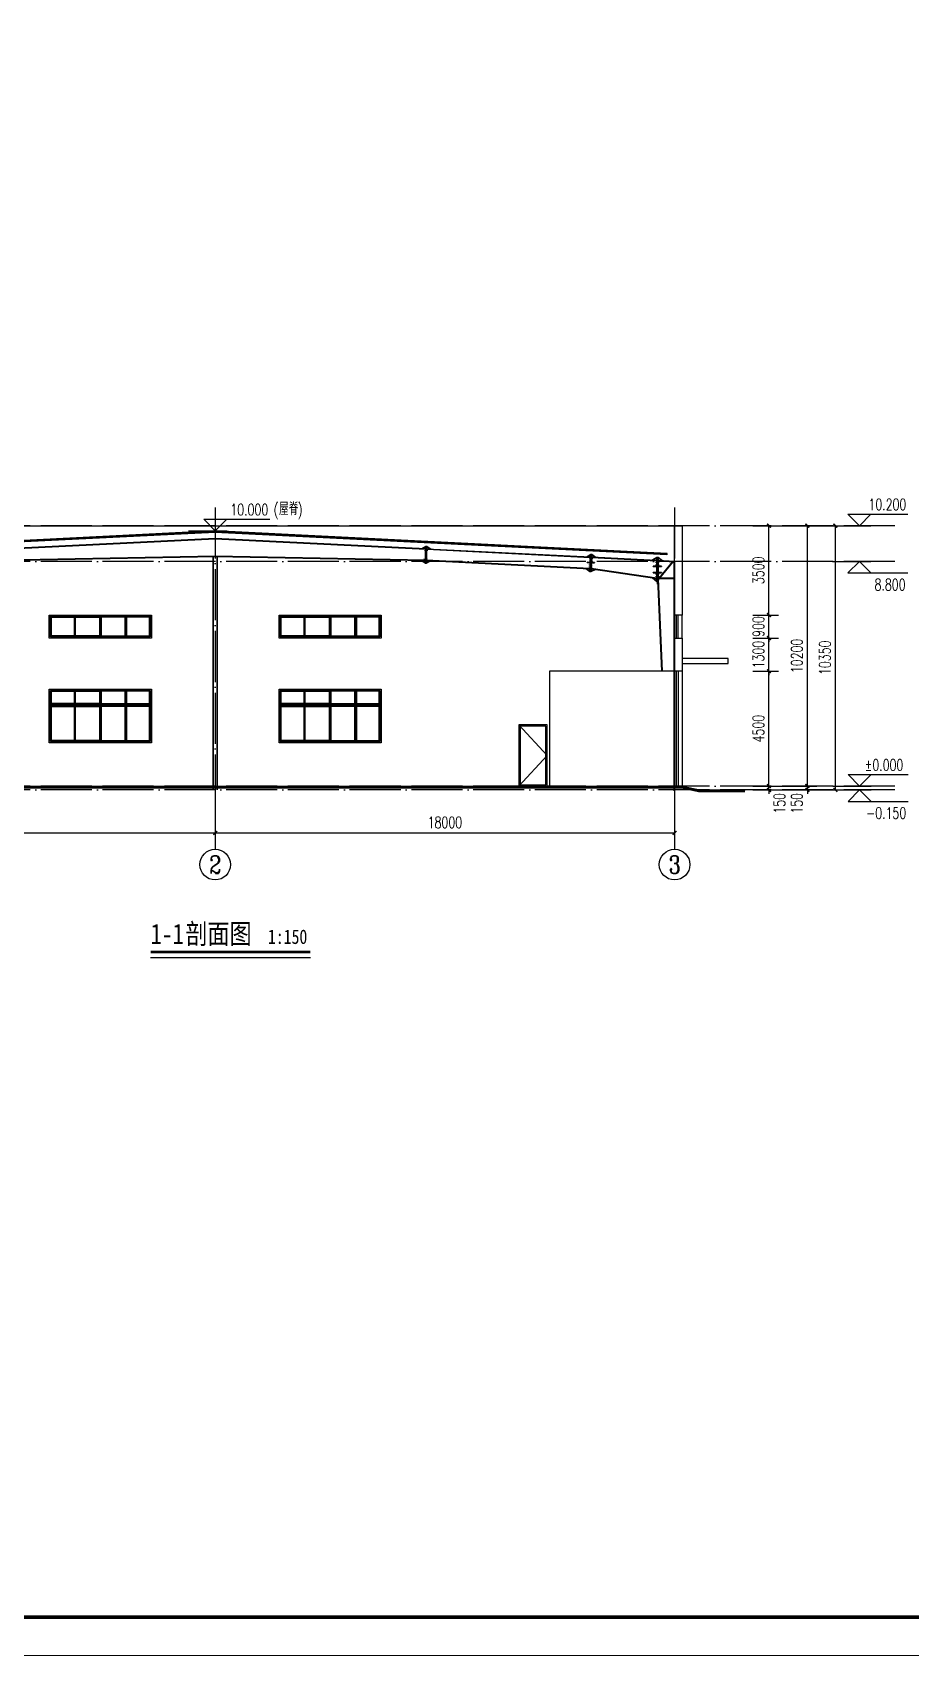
# Model space of a CAD drawing. Extents: x -275060 to -14507, y -783073 to -270523.
# Drawn here: x -84737 to -50334, y -753373 to -689798 of the extents above; entities that cross this region are included whole.
import ezdxf
from ezdxf.enums import TextEntityAlignment as Align

# ---------------------------------------------------------------- set-up
doc = ezdxf.new("R2010")
doc.units = 0
doc.header["$LTSCALE"] = 1000
doc.header["$MEASUREMENT"] = 0
doc.linetypes.add('DOTE', pattern=[2.42, 2, -0.2, 0.02, -0.2])
doc.layers.get('Defpoints').update_dxf_attribs({"color": 252})
for name, color, linetype, lineweight in [('114', 2, 'Continuous', 18), ('14', 2, 'Continuous', 35), ('TK', 252, 'Continuous', 13)]:
    doc.layers.add(name, color=color, linetype=linetype, lineweight=lineweight)
for name, color, linetype in [('A-L-wall(建筑立面)', 2, 'Continuous'), ('A-Wall(建筑墙)', 7, 'Continuous'), ('AXIS', 3, 'Continuous'), ('DIM_ELEV', 3, 'Continuous'), ('DIM_SYMB', 3, 'Continuous'), ('DOTE', 1, 'Continuous'), ('GROUND', 253, 'Continuous'), ('PUB_DIM', 3, 'Continuous'), ('PUB_HATCH', 8, 'Continuous'), ('PUB_TAB', 7, 'Continuous'), ('RAIL', 163, 'Continuous'), ('WINDOW', 4, 'Continuous')]:
    doc.layers.add(name, color=color, linetype=linetype)
doc.styles.add('_TCH_AXIS', font='COMPLEX', dxfattribs={"bigfont": 'GBCBIG'})
doc.styles.add('_TCH_DIM', font='SIMPLEX', dxfattribs={"bigfont": 'GBCBIG'})
doc.styles.add('_TCH_DIM_T3', font='SIMPLEX', dxfattribs={"width": 0.705882, "bigfont": 'GBCBIG'})
doc.styles.add('仿宋体', font='', dxfattribs={"width": 0.8})
doc.styles.get('仿宋体').set_extended_font_data('SimSun')
doc.dimstyles.new('_TCH_ARCH&&150', dxfattribs={"dimtxt": 446.25, "dimasz": 150, "dimexe": 375, "dimexo": 450, "dimgap": 189.375, "dimtad": 1, "dimdec": 0, "dimzin": 0, "dimdsep": 46, "dimtxsty": '_TCH_DIM_T3', "dimblk": 'ARCHTICK', "dimcen": 0.09, "dimclrt": 7, "dimazin": 2, "dimtfac": 1, "dimtdec": 0, "dimtix": 1, "dimtmove": 2, "dimatfit": 3, "dimfxl": 0, "dimtolj": 1, "dimtzin": 0, "dimarcsym": 0})

# ---------------------------------------------------------------- blocks, each defined once
blk = doc.blocks.new('TK-A0')
at = {"layer": 'TK'}
for p, q in [((25, 10), (1179, 10)), ((0, 0), (1189, 0))]:
    blk.add_line(p, q, dxfattribs=at)
at = {"layer": 'TK', "const_width": 1}
blk.add_lwpolyline([(25, 831), (1179, 831), (1179, 10), (25, 10)], close=True, dxfattribs=at)
blk = doc.blocks.new('C1')
at = {"layer": 'WINDOW'}
for p, q in [((1000, 4950), (1000, 4150)), ((2000, 4950), (2000, 4150)), ((3000, 4950), (3000, 4150)), ((1000, 2050), (1000, 50)), ((2000, 2050), (2000, 50)), ((3000, 2050), (3000, 50)), ((3950, 1500), (50, 1500)), ((3950, 1450), (50, 1450))]:
    blk.add_line(p, q, dxfattribs=at)
for points in [[(4000, 4100), (0, 4100), (0, 5000), (4000, 5000)], [(3950, 4150), (50, 4150), (50, 4950), (3950, 4950)], [(80, 4920), (970, 4920), (970, 4180), (80, 4180)], [(1030, 4920), (1970, 4920), (1970, 4180), (1030, 4180)], [(2970, 4920), (2030, 4920), (2030, 4180), (2970, 4180)], [(3920, 4920), (3030, 4920), (3030, 4180), (3920, 4180)], [(4000, 0), (0, 0), (0, 2100), (4000, 2100)], [(3950, 50), (50, 50), (50, 2050), (3950, 2050)], [(80, 2020), (970, 2020), (970, 1530), (80, 1530)], [(1030, 2020), (1970, 2020), (1970, 1530), (1030, 1530)], [(2970, 2020), (2030, 2020), (2030, 1530), (2970, 1530)], [(3920, 2020), (3030, 2020), (3030, 1530), (3920, 1530)], [(80, 1420), (970, 1420), (970, 80), (80, 80)], [(1030, 1420), (1970, 1420), (1970, 80), (1030, 80)], [(2970, 1420), (2030, 1420), (2030, 80), (2970, 80)], [(3920, 1420), (3030, 1420), (3030, 80), (3920, 80)]]:
    blk.add_lwpolyline(points, close=True, dxfattribs=at)
blk = doc.blocks.new('_ArchTick')
at = {"color": 0, "linetype": 'ByBlock', "const_width": 0.4}
blk.add_lwpolyline([(-0.5, -0.5), (0.5, 0.5)], dxfattribs=at)
blk = doc.blocks.new('*D253')
at = {"layer": 'Defpoints', "color": 0, "transparency": 16777216}
for p in [(-95577, -719985), (-77577, -719985), (-77577, -721152)]:
    blk.add_point(p, dxfattribs=at)
at = {"layer": 'PUB_DIM', "color": 0, "lineweight": -2, "transparency": 16777216}
for p, q in [((-95577, -720435), (-95577, -721527)), ((-77577, -720435), (-77577, -721527)), ((-95577, -721152), (-77577, -721152))]:
    blk.add_line(p, q, dxfattribs=at)
at = {"layer": 'PUB_DIM', "color": 0, "lineweight": -2, "transparency": 16777216, "xscale": 150, "yscale": 150, "zscale": 150, "rotation": 180}
blk.add_blockref('_ArchTick', (-95577, -721152), dxfattribs=at)
at = {"layer": 'PUB_DIM', "color": 0, "lineweight": -2, "transparency": 16777216, "xscale": 150, "yscale": 150, "zscale": 150}
blk.add_blockref('_ArchTick', (-77577, -721152), dxfattribs=at)
at = {"layer": 'PUB_DIM', "color": 7, "transparency": 16777216, "insert": (-86577, -720739), "char_height": 446.2, "attachment_point": 5, "style": '_TCH_DIM_T3'}
blk.add_mtext('\\A1;18000', dxfattribs=at)
blk = doc.blocks.new('*D254')
at = {"layer": 'Defpoints', "color": 0, "transparency": 16777216}
for p in [(-77577, -719985), (-59577, -719985), (-59577, -721152)]:
    blk.add_point(p, dxfattribs=at)
at = {"layer": 'PUB_DIM', "color": 0, "lineweight": -2, "transparency": 16777216}
for p, q in [((-77577, -720435), (-77577, -721527)), ((-59577, -720435), (-59577, -721527)), ((-77577, -721152), (-59577, -721152))]:
    blk.add_line(p, q, dxfattribs=at)
at = {"layer": 'PUB_DIM', "color": 0, "lineweight": -2, "transparency": 16777216, "xscale": 150, "yscale": 150, "zscale": 150, "rotation": 180}
blk.add_blockref('_ArchTick', (-77577, -721152), dxfattribs=at)
at = {"layer": 'PUB_DIM', "color": 0, "lineweight": -2, "transparency": 16777216, "xscale": 150, "yscale": 150, "zscale": 150}
blk.add_blockref('_ArchTick', (-59577, -721152), dxfattribs=at)
at = {"layer": 'PUB_DIM', "color": 7, "transparency": 16777216, "insert": (-68577, -720739), "char_height": 446.2, "attachment_point": 5, "style": '_TCH_DIM_T3'}
blk.add_mtext('\\A1;18000', dxfattribs=at)
blk = doc.blocks.new('*D255')
at = {"layer": 'Defpoints', "color": 0, "transparency": 16777216}
for p in [(-56965, -709117), (-55881, -709117), (-56965, -712617)]:
    blk.add_point(p, dxfattribs=at)
at = {"layer": 'PUB_DIM', "color": 0, "lineweight": -2, "transparency": 16777216}
for p, q in [((-56515, -709117), (-55506, -709117)), ((-55881, -712617), (-55881, -709117)), ((-56515, -712617), (-55506, -712617))]:
    blk.add_line(p, q, dxfattribs=at)
at = {"layer": 'PUB_DIM', "color": 0, "lineweight": -2, "transparency": 16777216, "xscale": 150, "yscale": 150, "zscale": 150}
for p, rotation in [((-55881, -709117), 90), ((-55881, -712617), 270)]:
    blk.add_blockref('_ArchTick', p, dxfattribs=dict(at, rotation=rotation))
at = {"layer": 'PUB_DIM', "color": 7, "transparency": 16777216, "insert": (-56294, -710867), "char_height": 446.2, "attachment_point": 5, "rotation": 90, "style": '_TCH_DIM_T3'}
blk.add_mtext('\\A1;3500', dxfattribs=at)
blk = doc.blocks.new('*D256')
at = {"layer": 'Defpoints', "color": 0, "transparency": 16777216}
for p in [(-56965, -712617), (-55881, -712617), (-56965, -713517)]:
    blk.add_point(p, dxfattribs=at)
at = {"layer": 'PUB_DIM', "color": 0, "lineweight": -2, "transparency": 16777216}
for p, q in [((-56515, -712617), (-55506, -712617)), ((-55881, -712617), (-55881, -712467)), ((-55881, -713517), (-55881, -712617)), ((-56515, -713517), (-55506, -713517)), ((-55881, -713517), (-55881, -713667))]:
    blk.add_line(p, q, dxfattribs=at)
at = {"layer": 'PUB_DIM', "color": 0, "lineweight": -2, "transparency": 16777216, "xscale": 150, "yscale": 150, "zscale": 150}
for p, rotation in [((-55881, -712617), 270), ((-55881, -713517), 90)]:
    blk.add_blockref('_ArchTick', p, dxfattribs=dict(at, rotation=rotation))
at = {"layer": 'PUB_DIM', "color": 7, "transparency": 16777216, "insert": (-56294, -713067), "char_height": 446.2, "attachment_point": 5, "rotation": 90, "style": '_TCH_DIM_T3'}
blk.add_mtext('\\A1;900', dxfattribs=at)
blk = doc.blocks.new('*D257')
at = {"layer": 'Defpoints', "color": 0, "transparency": 16777216}
for p in [(-56965, -713517), (-55881, -713517), (-56965, -714817)]:
    blk.add_point(p, dxfattribs=at)
at = {"layer": 'PUB_DIM', "color": 0, "lineweight": -2, "transparency": 16777216}
for p, q in [((-56515, -713517), (-55506, -713517)), ((-55881, -713517), (-55881, -713367)), ((-55881, -714817), (-55881, -713517)), ((-56515, -714817), (-55506, -714817)), ((-55881, -714817), (-55881, -714967))]:
    blk.add_line(p, q, dxfattribs=at)
at = {"layer": 'PUB_DIM', "color": 0, "lineweight": -2, "transparency": 16777216, "xscale": 150, "yscale": 150, "zscale": 150}
for p, rotation in [((-55881, -713517), 270), ((-55881, -714817), 90)]:
    blk.add_blockref('_ArchTick', p, dxfattribs=dict(at, rotation=rotation))
at = {"layer": 'PUB_DIM', "color": 7, "transparency": 16777216, "insert": (-56294, -714167), "char_height": 446.2, "attachment_point": 5, "rotation": 90, "style": '_TCH_DIM_T3'}
blk.add_mtext('\\A1;1300', dxfattribs=at)
blk = doc.blocks.new('*D258')
at = {"layer": 'Defpoints', "color": 0, "transparency": 16777216}
for p in [(-56965, -714817), (-55881, -714817), (-56965, -719317)]:
    blk.add_point(p, dxfattribs=at)
at = {"layer": 'PUB_DIM', "color": 0, "lineweight": -2, "transparency": 16777216}
for p, q in [((-56515, -714817), (-55506, -714817)), ((-55881, -719317), (-55881, -714817)), ((-56515, -719317), (-55506, -719317))]:
    blk.add_line(p, q, dxfattribs=at)
at = {"layer": 'PUB_DIM', "color": 0, "lineweight": -2, "transparency": 16777216, "xscale": 150, "yscale": 150, "zscale": 150}
for p, rotation in [((-55881, -714817), 90), ((-55881, -719317), 270)]:
    blk.add_blockref('_ArchTick', p, dxfattribs=dict(at, rotation=rotation))
at = {"layer": 'PUB_DIM', "color": 7, "transparency": 16777216, "insert": (-56294, -717067), "char_height": 446.2, "attachment_point": 5, "rotation": 90, "style": '_TCH_DIM_T3'}
blk.add_mtext('\\A1;4500', dxfattribs=at)
blk = doc.blocks.new('*D259')
at = {"layer": 'Defpoints', "color": 0, "transparency": 16777216}
for p in [(-56965, -719317), (-56965, -719467), (-55881, -719317)]:
    blk.add_point(p, dxfattribs=at)
at = {"layer": 'PUB_DIM', "color": 0, "lineweight": -2, "transparency": 16777216}
for p, q in [((-56515, -719317), (-55506, -719317)), ((-56515, -719467), (-55506, -719467)), ((-55881, -719317), (-55881, -719167)), ((-55881, -719467), (-55881, -719317)), ((-55881, -719467), (-55881, -719617))]:
    blk.add_line(p, q, dxfattribs=at)
at = {"layer": 'PUB_DIM', "color": 0, "lineweight": -2, "transparency": 16777216, "xscale": 150, "yscale": 150, "zscale": 150}
for p, rotation in [((-55881, -719317), 270), ((-55881, -719467), 90)]:
    blk.add_blockref('_ArchTick', p, dxfattribs=dict(at, rotation=rotation))
at = {"layer": 'PUB_DIM', "color": 7, "transparency": 16777216, "insert": (-55469, -719992), "char_height": 446.2, "attachment_point": 5, "rotation": 90, "style": '_TCH_DIM_T3'}
blk.add_mtext('\\A1;150', dxfattribs=at)
blk = doc.blocks.new('*D269')
at = {"layer": 'Defpoints', "color": 0, "transparency": 16777216}
for p in [(-55822, -709117), (-53279, -709117), (-55822, -719467)]:
    blk.add_point(p, dxfattribs=at)
at = {"layer": 'PUB_DIM', "color": 0, "lineweight": -2, "transparency": 16777216}
for p, q in [((-55372, -709117), (-52904, -709117)), ((-53279, -719467), (-53279, -709117)), ((-55372, -719467), (-52904, -719467))]:
    blk.add_line(p, q, dxfattribs=at)
at = {"layer": 'PUB_DIM', "color": 0, "lineweight": -2, "transparency": 16777216, "xscale": 150, "yscale": 150, "zscale": 150}
for p, rotation in [((-53279, -709117), 90), ((-53279, -719467), 270)]:
    blk.add_blockref('_ArchTick', p, dxfattribs=dict(at, rotation=rotation))
at = {"layer": 'PUB_DIM', "color": 7, "transparency": 16777216, "insert": (-53691, -714292), "char_height": 446.2, "attachment_point": 5, "rotation": 90, "style": '_TCH_DIM_T3'}
blk.add_mtext('\\A1;10350', dxfattribs=at)
blk = doc.blocks.new('*D270')
at = {"layer": 'Defpoints', "color": 0, "transparency": 16777216}
for p in [(-56052, -719317), (-56052, -719467), (-54376, -719317)]:
    blk.add_point(p, dxfattribs=at)
at = {"layer": 'PUB_DIM', "color": 0, "lineweight": -2, "transparency": 16777216}
for p, q in [((-55602, -719317), (-54001, -719317)), ((-55602, -719467), (-54001, -719467)), ((-54376, -719317), (-54376, -719167)), ((-54376, -719467), (-54376, -719317)), ((-54376, -719467), (-54376, -719617))]:
    blk.add_line(p, q, dxfattribs=at)
at = {"layer": 'PUB_DIM', "color": 0, "lineweight": -2, "transparency": 16777216, "xscale": 150, "yscale": 150, "zscale": 150}
for p, rotation in [((-54376, -719317), 270), ((-54376, -719467), 90)]:
    blk.add_blockref('_ArchTick', p, dxfattribs=dict(at, rotation=rotation))
at = {"layer": 'PUB_DIM', "color": 7, "transparency": 16777216, "insert": (-54789, -719992), "char_height": 446.2, "attachment_point": 5, "rotation": 90, "style": '_TCH_DIM_T3'}
blk.add_mtext('\\A1;150', dxfattribs=at)
blk = doc.blocks.new('*D271')
at = {"layer": 'Defpoints', "color": 0, "transparency": 16777216}
for p in [(-56052, -709117), (-54376, -709117), (-56052, -719317)]:
    blk.add_point(p, dxfattribs=at)
at = {"layer": 'PUB_DIM', "color": 0, "lineweight": -2, "transparency": 16777216}
for p, q in [((-55602, -709117), (-54001, -709117)), ((-54376, -719317), (-54376, -709117)), ((-55602, -719317), (-54001, -719317))]:
    blk.add_line(p, q, dxfattribs=at)
at = {"layer": 'PUB_DIM', "color": 0, "lineweight": -2, "transparency": 16777216, "xscale": 150, "yscale": 150, "zscale": 150}
for p, rotation in [((-54376, -709117), 90), ((-54376, -719317), 270)]:
    blk.add_blockref('_ArchTick', p, dxfattribs=dict(at, rotation=rotation))
at = {"layer": 'PUB_DIM', "color": 7, "transparency": 16777216, "insert": (-54789, -714217), "char_height": 446.2, "attachment_point": 5, "rotation": 90, "style": '_TCH_DIM_T3'}
blk.add_mtext('\\A1;10200', dxfattribs=at)

msp = doc.modelspace()

# ---------------------------------------------------------------- linework, layer by layer
at = {"color": 3, "lineweight": 35, "ltscale": 2}
for p, q in [((-95278.9, -710201.8), (-77577.4, -709316.8)), ((-95276.4, -710251.8), (-77577.4, -709366.8)), ((-59875.9, -710201.8), (-77577.4, -709316.8)), ((-59878.4, -710251.8), (-77577.4, -709366.8)), ((-77577.4, -709617.1), (-85827.4, -710029.6)), ((-77577.4, -709627.1), (-85826.9, -710039.6)), ((-77577.4, -709617.1), (-69327.4, -710029.6)), ((-77577.4, -709627.1), (-69327.9, -710039.6)), ((-69287.9, -710041.6), (-62871.8, -710362.4)), ((-69287.4, -710031.6), (-62871.3, -710352.4)), ((-77577.4, -710310.8), (-85805.4, -710469.1)), ((-77577.4, -710320.8), (-85804.9, -710479.1)), ((-77652.4, -719467.1), (-77652.4, -710322.2)), ((-77577.4, -710310.8), (-69349.3, -710469.1)), ((-77577.4, -710320.8), (-69349.8, -710479.1)), ((-77502.4, -719467.1), (-77502.4, -710322.2)), ((-69309.9, -710481.1), (-62893.8, -710801.9)), ((-69309.4, -710471.1), (-62893.3, -710791.9)), ((-62828, -710366.6), (-60276.6, -710494.2)), ((-62827.4, -710354.6), (-60276.6, -710482.2)), ((-59875.9, -710201.8), (-59878.4, -710251.8)), ((-59877.4, -710231.8), (-59878.4, -710251.8)), ((-59589.4, -719497.1), (-59589.4, -710528.6)), ((-59577.4, -710529.2), (-59589.4, -710528.6)), ((-59577.4, -719497.1), (-59577.4, -710529.2)), ((-62849.9, -710804.1), (-60276.6, -711183.3)), ((-62849.2, -710792), (-60276.6, -711171.2)), ((-60081.2, -714817.1), (-60238.6, -711203.3)), ((-60069.2, -714817.1), (-60226.5, -711203.3)), ((-60226.6, -711403.3), (-60238.6, -711403.3))]:
    msp.add_line(p, q, dxfattribs=at)
for p, q in [((-64476.9, -714817.1), (-64476.9, -719317.1)), ((-59589.4, -714817.1), (-64476.9, -714817.1))]:
    msp.add_line(p, q)
at = {"layer": '114', "lineweight": 18, "ltscale": 2}
for p, q in [((-69380.3, -710087.1), (-69240.5, -710094.1)), ((-69374.8, -709977.2), (-69235, -709984.2)), ((-69402.3, -710526.5), (-69262.5, -710533.5)), ((-69396.8, -710416.6), (-69257, -710423.6)), ((-62940.5, -710734.5), (-62796.7, -710741.7)), ((-62936.5, -710654.6), (-62792.7, -710661.8)), ((-62928.5, -710494.8), (-62784.7, -710502)), ((-62924.5, -710414.9), (-62780.7, -710422.1)), ((-62918.5, -710295), (-62774.7, -710302.2)), ((-60326.6, -710422.2), (-60176.6, -710422.2)), ((-60326.6, -710554.2), (-60176.6, -710554.2)), ((-60326.6, -710644.2), (-60176.6, -710644.2)), ((-62946.5, -710854.3), (-62802.7, -710861.5)), ((-60326.6, -711021.2), (-60176.6, -711021.2)), ((-60326.6, -711111.2), (-60176.6, -711111.2)), ((-60326.6, -711243.3), (-60176.6, -711243.3))]:
    msp.add_line(p, q, dxfattribs=at)
at = {"layer": '114', "color": 1, "lineweight": 70, "ltscale": 2}
for p, q in [((-69330.4, -710089.6), (-69290.4, -710091.6)), ((-69324.9, -709979.7), (-69284.9, -709981.7)), ((-69352.3, -710529), (-69312.4, -710531)), ((-69346.9, -710419.1), (-69306.9, -710421.1)), ((-62890.6, -710737), (-62846.6, -710739.2)), ((-62886.6, -710657.1), (-62842.6, -710659.3)), ((-62878.6, -710497.3), (-62834.6, -710499.5)), ((-62874.6, -710417.4), (-62830.6, -710419.6)), ((-62868.6, -710297.5), (-62824.6, -710299.7)), ((-60276.6, -710422.2), (-60226.6, -710422.2)), ((-60276.6, -710554.2), (-60226.6, -710554.2)), ((-60276.6, -710644.2), (-60226.6, -710644.2)), ((-62896.5, -710856.8), (-62852.6, -710859)), ((-60276.6, -711021.2), (-60226.6, -711021.2)), ((-60276.6, -711111.2), (-60226.6, -711111.2)), ((-60276.6, -711243.3), (-60226.6, -711243.3))]:
    msp.add_line(p, q, dxfattribs=at)
at = {"layer": '14', "lineweight": 35, "ltscale": 2}
for p, q in [((-69487.2, -710021.6), (-69322.4, -709929.8)), ((-69347.4, -710028.6), (-69487.2, -710021.6)), ((-69354.9, -710579.9), (-69322.4, -709929.8)), ((-69326.4, -710009.7), (-69347.4, -710028.6)), ((-69302.4, -709930.8), (-69334.9, -710580.9)), ((-69334.9, -710580.9), (-69302.4, -709930.8)), ((-69322.4, -709929.8), (-69326.4, -710009.7)), ((-69322.4, -709929.8), (-69302.4, -709930.8)), ((-69282.4, -709931.8), (-69314.9, -710581.9)), ((-69302.4, -709930.8), (-69282.4, -709931.8)), ((-69286.4, -710011.7), (-69282.4, -709931.8)), ((-69267.5, -710032.6), (-69286.4, -710011.7)), ((-69282.4, -709931.8), (-69127.6, -710039.6)), ((-69127.6, -710039.6), (-69267.5, -710032.6)), ((-69354.8, -710578.9), (-69509.8, -710476)), ((-69509.8, -710476), (-69369.8, -710478.7)), ((-69369.8, -710478.7), (-69350.8, -710499)), ((-69334.9, -710580.9), (-69354.9, -710579.9)), ((-69350.8, -710499), (-69354.8, -710578.9)), ((-69314.9, -710581.9), (-69334.9, -710580.9)), ((-69150.1, -710489.1), (-69314.9, -710580.9)), ((-69314.9, -710580.9), (-69310.9, -710501)), ((-69310.9, -710501), (-69289.9, -710482.1)), ((-69289.9, -710482.1), (-69150.1, -710489.1)), ((-63036.1, -710344.2), (-62865.8, -710242.6)), ((-62891.3, -710351.4), (-63036.1, -710344.2)), ((-63001.3, -710548.2), (-63001.8, -710558.2)), ((-63001.8, -710558.2), (-62881.9, -710564.2)), ((-62881.4, -710554.2), (-63001.3, -710548.2)), ((-62899.3, -710912.7), (-62865.8, -710242.6)), ((-62870.3, -710332.5), (-62891.3, -710351.4)), ((-62881.9, -710564.2), (-62881.4, -710554.2)), ((-62843.9, -710243.7), (-62877.4, -710913.8)), ((-62877.4, -710913.8), (-62843.9, -710243.7)), ((-62865.8, -710242.6), (-62870.3, -710332.5)), ((-62865.8, -710242.6), (-62843.9, -710243.7)), ((-62821.9, -710244.8), (-62855.4, -710914.9)), ((-62843.9, -710243.7), (-62821.9, -710244.8)), ((-62838, -710566.4), (-62837.5, -710556.4)), ((-62718.1, -710572.4), (-62838, -710566.4)), ((-62837.5, -710556.4), (-62717.6, -710562.4)), ((-62826.4, -710334.7), (-62821.9, -710244.8)), ((-62807.4, -710355.6), (-62826.4, -710334.7)), ((-62821.9, -710244.8), (-62662.6, -710362.9)), ((-62662.6, -710362.9), (-62807.4, -710355.6)), ((-62717.6, -710562.4), (-62718.1, -710572.4)), ((-60451.3, -710473.4), (-60276.6, -710367.2)), ((-60296.5, -710481.2), (-60451.3, -710473.4)), ((-60276.6, -710704.2), (-60411.6, -710704.2)), ((-60411.6, -710704.2), (-60411.6, -710714.2)), ((-60411.6, -710714.2), (-60276.6, -710714.2)), ((-60276.6, -710462.2), (-60296.5, -710481.2)), ((-60276.6, -711303.3), (-60276.6, -710363.3)), ((-60276.6, -710363.3), (-60251.6, -710363.3)), ((-60276.6, -710367.2), (-60276.6, -710462.2)), ((-60276.6, -710714.2), (-60276.6, -710704.2)), ((-60251.6, -711403.3), (-60251.6, -710363.3)), ((-60251.6, -710363.3), (-60226.6, -710363.3)), ((-60251.6, -710363.3), (-60251.6, -711303.3)), ((-60226.6, -710363.3), (-60226.6, -711403.3)), ((-60226.6, -710464.7), (-60226.6, -710369.7)), ((-60226.6, -710369.7), (-60051.8, -710493.4)), ((-60206.6, -710485.7), (-60226.6, -710464.7)), ((-60226.6, -710484.7), (-59577.4, -710517.1)), ((-60226.6, -710496.7), (-60226.6, -710484.7)), ((-59577.4, -710529.2), (-60226.6, -710496.7)), ((-60226.6, -710704.2), (-60091.6, -710704.2)), ((-60226.6, -710714.2), (-60226.6, -710704.2)), ((-60091.6, -710714.2), (-60226.6, -710714.2)), ((-60051.8, -710493.4), (-60206.6, -710485.7)), ((-60176.6, -711171.2), (-59645.3, -710525.8)), ((-59639.3, -710526.1), (-60170.6, -711171.2)), ((-60091.6, -710704.2), (-60091.6, -710714.2)), ((-59645.3, -710525.8), (-59639.3, -710526.1)), ((-59577.4, -710517.1), (-59577.4, -710529.2)), ((-62899.3, -710911.7), (-63058.6, -710793.6)), ((-63058.6, -710793.6), (-62913.8, -710800.9)), ((-62913.8, -710800.9), (-62894.8, -710821.9)), ((-62894.8, -710821.9), (-62899.3, -710911.7)), ((-62877.4, -710913.8), (-62899.3, -710912.7)), ((-62855.4, -710914.9), (-62877.4, -710913.8)), ((-62855.3, -710913.9), (-62850.8, -710824.1)), ((-62686.6, -710828.1), (-62855.3, -710913.9)), ((-62850.8, -710824.1), (-62830.1, -710807)), ((-62830.1, -710807), (-62686.6, -710828.1)), ((-60276.6, -711298.3), (-60449.7, -711157.8)), ((-60449.7, -711157.8), (-60296.3, -711180.4)), ((-60411.6, -710961.2), (-60411.6, -710951.2)), ((-60411.6, -710951.2), (-60276.6, -710951.2)), ((-60276.6, -710961.2), (-60411.6, -710961.2)), ((-60296.3, -711180.4), (-60276.6, -711203.3)), ((-60276.6, -710951.2), (-60276.6, -710961.2)), ((-60276.6, -711203.3), (-60276.6, -711298.3)), ((-60251.6, -711303.3), (-60276.6, -711303.3)), ((-60091.6, -710951.2), (-60226.6, -710951.2)), ((-60226.6, -710951.2), (-60226.6, -710961.2)), ((-60226.6, -710961.2), (-60091.6, -710961.2)), ((-60226.6, -711171.2), (-59589.4, -711171.2)), ((-60226.6, -711183.2), (-60226.6, -711171.2)), ((-59589.4, -711183.2), (-60226.6, -711183.2)), ((-60170.6, -711171.2), (-60176.6, -711171.2)), ((-60091.6, -710961.2), (-60091.6, -710951.2)), ((-59589.4, -711171.2), (-59589.4, -711183.2)), ((-60226.6, -711403.3), (-60251.6, -711403.3))]:
    msp.add_line(p, q, dxfattribs=at)
at = {"layer": 'A-L-wall(建筑立面)', "color": 6}
for p, q in [((-59577.4, -712617.1), (-59577.4, -709117.1)), ((-59277.4, -709117.1), (-59277.4, -712617.1)), ((-59277.4, -712617.1), (-59577.4, -712617.1)), ((-59577.4, -713517.1), (-59277.4, -713517.1)), ((-59577.4, -713517.1), (-59577.4, -714817.1)), ((-59277.4, -713517.1), (-59277.4, -714817.1)), ((-59277.4, -714817.1), (-59577.4, -714817.1))]:
    msp.add_line(p, q, dxfattribs=at)
at = {"layer": 'A-Wall(建筑墙)', "const_width": 100}
msp.add_lwpolyline([(-99149.9, -719517.1), (-95827.4, -719517.1), (-95827.4, -719367.1), (-59282.7, -719367.1), (-58582.7, -719517.1), (-56813.7, -719517.1)], dxfattribs=at)
at = {"layer": 'A-Wall(建筑墙)'}
msp.add_lwpolyline([(-99149.9, -719467.1), (-95877.4, -719467.1), (-95877.4, -719317.1), (-59277.4, -719317.1), (-58577.4, -719467.1), (-56813.7, -719467.1)], dxfattribs=at)
at = {"layer": 'AXIS'}
for p, q in [((-77577.4, -719455.2), (-77577.4, -721792.8)), ((-59577.4, -719455.2), (-59577.4, -721792.8))]:
    msp.add_line(p, q, dxfattribs=at)
for centre in [(-77577.4, -722392.8), (-59577.4, -722392.8)]:
    msp.add_circle(centre, 600, dxfattribs=at)
at = {"layer": 'DIM_ELEV'}
for p, q in [((-52336.2, -709117.1), (-52786.2, -708667.1)), ((-52786.2, -708667.1), (-50438.7, -708667.1)), ((-52336.2, -709117.1), (-51886.2, -708667.1)), ((-78627.4, -709316.8), (-77127.4, -709316.8)), ((-77577.4, -709316.8), (-78027.4, -708866.8)), ((-78027.4, -708866.8), (-75438.4, -708866.8)), ((-77577.4, -709316.8), (-77127.4, -708866.8)), ((-53386.2, -709117.1), (-51886.2, -709117.1)), ((-53386.2, -710517.1), (-51886.2, -710517.1)), ((-52336.2, -710517.1), (-52786.2, -710967.1)), ((-52336.2, -710517.1), (-51886.2, -710967.1)), ((-52786.2, -710967.1), (-50438.7, -710967.1)), ((-52330.8, -719317.1), (-52780.8, -718867.1)), ((-52780.8, -718867.1), (-50433.3, -718867.1)), ((-52330.8, -719317.1), (-51880.8, -718867.1)), ((-53380.8, -719317.1), (-51880.8, -719317.1)), ((-53380.8, -719467.1), (-51880.8, -719467.1)), ((-52330.8, -719467.1), (-52780.8, -719917.1)), ((-52330.8, -719467.1), (-51880.8, -719917.1)), ((-52780.8, -719917.1), (-50433.3, -719917.1))]:
    msp.add_line(p, q, dxfattribs=at)
at = {"layer": 'DIM_SYMB', "const_width": 105}
msp.add_lwpolyline([(-80106, -725821.4), (-73846, -725821.4)], dxfattribs=at)
at = {"layer": 'DIM_SYMB'}
msp.add_lwpolyline([(-80106, -726031.4), (-73846, -726031.4)], dxfattribs=at)
at = {"layer": 'DOTE', "color": 252, "linetype": 'DOTE'}
for p, q in [((-77577.4, -708401.3), (-77577.4, -720206.4)), ((-59577.4, -708401.3), (-59577.4, -720206.4)), ((-50950.1, -709117.1), (-105708.9, -709117.1)), ((-50950.1, -710517.1), (-105708.9, -710517.1)), ((-50950.1, -719317.1), (-105708.9, -719317.1)), ((-50950.1, -719467.1), (-105708.9, -719467.1))]:
    msp.add_line(p, q, dxfattribs=at)
at = {"layer": 'GROUND'}
msp.add_line((-95877.4, -719317.1), (-59577.4, -719317.1), dxfattribs=at)
at = {"layer": 'PUB_HATCH'}
msp.add_lwpolyline([(-65676.9, -716917.1), (-64576.9, -718117.1), (-65676.9, -719317.1)], dxfattribs=at)
at = {"layer": 'PUB_TAB'}
msp.add_lwpolyline([(-59277.4, -714517.1), (-57477.4, -714517.1), (-57477.4, -714317.1), (-59277.4, -714317.1)], dxfattribs=at)
at = {"layer": 'RAIL'}
msp.add_line((-95877.4, -709117.1), (-59277.4, -709117.1), dxfattribs=at)
at = {"layer": 'WINDOW'}
for p, q in [((-59577.4, -712617.1), (-59577.4, -713517.1)), ((-59517.4, -712617.1), (-59517.4, -713517.1)), ((-59437.4, -713517.1), (-59437.4, -712617.1)), ((-59277.4, -713517.1), (-59277.4, -712617.1)), ((-59577.4, -714817.1), (-59577.4, -719317.1)), ((-59517.4, -714817.1), (-59517.4, -719317.1)), ((-59437.4, -714817.1), (-59437.4, -719317.1)), ((-59277.4, -714817.1), (-59277.4, -719317.1))]:
    msp.add_line(p, q, dxfattribs=at)
for points in [[(-65676.9, -719317.1), (-64576.9, -719317.1), (-64576.9, -716917.1), (-65676.9, -716917.1)], [(-65626.9, -719267.1), (-64626.9, -719267.1), (-64626.9, -716967.1), (-65626.9, -716967.1)]]:
    msp.add_lwpolyline(points, close=True, dxfattribs=at)

# ---------------------------------------------------------------- block references
for p in [(-84077.4, -717617.1), (-75077.4, -717617.1)]:
    msp.add_blockref('C1', p)
at = {"layer": 'TK', "xscale": 150, "yscale": 150, "zscale": 150}
msp.add_blockref('TK-A0', (-192857.2, -753372.7), dxfattribs=at)

# ---------------------------------------------------------------- texts
at = {"layer": 'AXIS', "color": 7, "style": '_TCH_AXIS'}
for s, p, p2 in [('2', (-77810.4, -722742.2), (-77344.4, -722742.2)), ('3', (-59810.4, -722742.2), (-59344.4, -722742.2))]:
    msp.add_text(s, height=698.9, dxfattribs=at).set_placement(p, p2, align=Align.FIT)
at = {"layer": 'DIM_ELEV', "color": 7, "style": '_TCH_DIM', "width": 0.705882}
for s, height, p in [('(', 446.2, (-75288.4, -708709.3)), (')', 446.2, (-74341.1, -708709.3)), ('10.200', 446.25, (-51983.7, -708509.6)), ('10.000', 446.25, (-76983.4, -708709.3)), ('8.800', 446.25, (-51743.7, -711649.6)), ('%%P0.000', 446.25, (-52128.3, -718709.6)), ('-0.150', 446.25, (-52068.3, -720599.6))]:
    msp.add_text(s, height=height, dxfattribs=at).set_placement(p)
at = {"layer": 'DIM_ELEV', "color": 7, "style": '_TCH_DIM'}
msp.add_text('屋脊', height=506.38, dxfattribs=at).set_placement((-75078.4, -708709.3))
at = {"layer": 'DIM_SYMB', "color": 7, "style": '仿宋体', "width": 0.8}
for s, height, p in [('1-1', 793.04, (-80106, -725500.6)), ('剖面图', 793.04, (-78745, -725500.6)), ('1:150', 566.46, (-75509.9, -725500.6))]:
    msp.add_text(s, height=height, dxfattribs=at).set_placement(p)

# ---------------------------------------------------------------- dimensions: what is measured, and where the dimension line sits
at = {"layer": 'PUB_DIM'}
for p1, p2, distance, picture, middle in [((-56965.2, -712617.1), (-56965.2, -709117.1), -1083.9, '*D255', (-56293.8, -710867.1)), ((-56052.2, -719317.1), (-56052.2, -709117.1), -1676, '*D271', (-54788.7, -714217.1)), ((-55822.4, -719467.1), (-55822.4, -709117.1), -2543.9, '*D269', (-53691, -714292.1)), ((-56965.2, -713517.1), (-56965.2, -712617.1), -1083.9, '*D256', (-56293.8, -713067.1)), ((-56965.2, -714817.1), (-56965.2, -713517.1), -1083.9, '*D257', (-56293.8, -714167.1)), ((-56965.2, -719317.1), (-56965.2, -714817.1), -1083.9, '*D258', (-56293.8, -717067.1)), ((-95577.4, -719984.6), (-77577.4, -719984.6), -1167.2, '*D253', (-86577.4, -720739.2)), ((-77577.4, -719984.6), (-59577.4, -719984.6), -1167.2, '*D254', (-68577.4, -720739.2))]:
    dim = msp.add_aligned_dim(p1=p1, p2=p2, distance=distance, dimstyle='_TCH_ARCH&&150', dxfattribs=at)
    dim.commit()
    dim.dimension.update_dxf_attribs({"geometry": picture, "text_midpoint": middle})
for base, p1, p2, picture, middle in [((-55881.3, -719317.1), (-56965.2, -719467.1), (-56965.2, -719317.1), '*D259', (-55468.8, -719992.1)), ((-54376.2, -719317.1), (-56052.2, -719467.1), (-56052.2, -719317.1), '*D270', (-54788.7, -719992.1))]:
    dim = msp.add_linear_dim(base=base, p1=p1, p2=p2, angle=90, dimstyle='_TCH_ARCH&&150', dxfattribs=at)
    dim.commit()
    dim.dimension.update_dxf_attribs({"geometry": picture, "text_midpoint": middle, "dimtype": 129})

doc.saveas('drawing.dxf')
